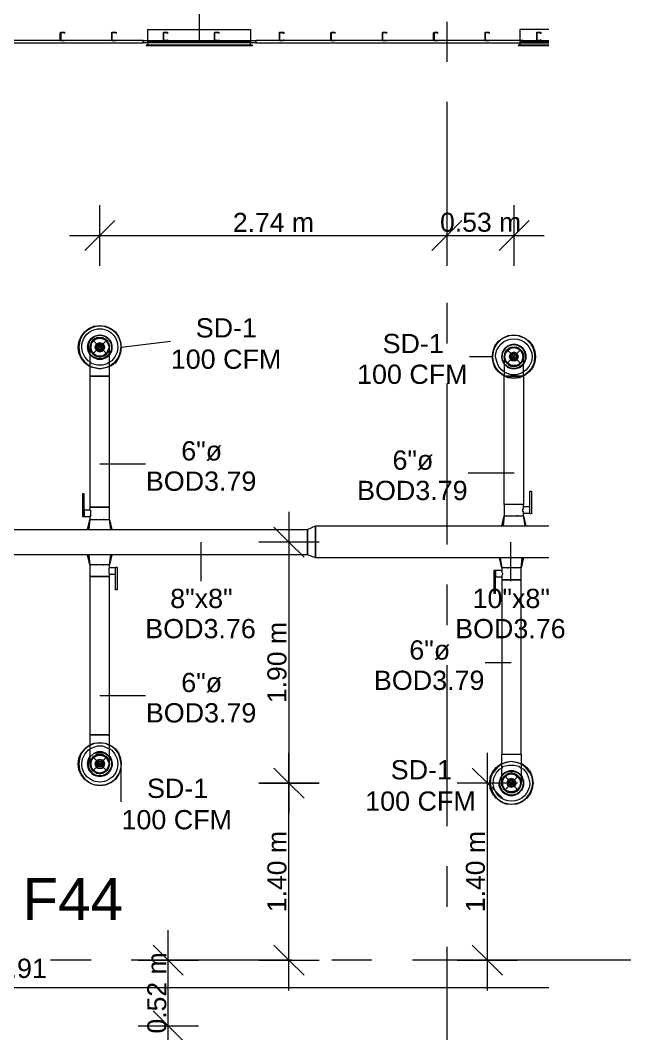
# Model space of a CAD drawing. Header units: metres. Extents: x -2 to 237, y -8 to 52.
# Drawn here: x 52.26 to 57.08, y 13.38 to 21.38 of the extents above; entities that cross this region are included whole.
import ezdxf

# ---------------------------------------------------------------- set-up
doc = ezdxf.new("R2010")
doc.units = ezdxf.units.M
doc.layers.add('HVAC - Ductos', color=5, linetype='Continuous', lineweight=0)
doc.layers.add('PDF2_Text', color=7, linetype='Continuous', lineweight=0)
doc.layers.add('PDF2_Geometry', color=7, linetype='Continuous', lineweight=0, true_color=0xaaaaaa)
doc.styles.add('PDF Arial-BoldMT-Identity-H', font='arial.ttf')
doc.styles.add('PDF Helvetica', font='')
doc.styles.get('PDF Helvetica').set_extended_font_data('Helvetica')

msp = doc.modelspace()

# ---------------------------------------------------------------- linework, layer by layer
at = {"layer": 'HVAC - Ductos', "lineweight": 0}
for points in [[(53.6735, 21.2086), (53.6735, 21.7584)], [(54.0904, 21.1812), (54.0767, 21.1812), (54.0767, 21.204), (53.2657, 21.204), (53.2657, 21.3048), (54.0767, 21.3048), (54.0767, 21.204), (53.2657, 21.204), (53.2657, 21.1812), (53.252, 21.1812), (53.252, 21.1766), (54.0904, 21.1766), (54.0904, 21.1812), (53.252, 21.1812)], [(56.4316, 21.3048), (56.2026, 21.3048), (56.2026, 21.204), (56.4316, 21.204), (56.2026, 21.204), (56.2026, 21.1812), (56.1934, 21.1812)], [(53.3986, 21.204), (53.2748, 21.204), (53.2748, 21.2086), (53.3986, 21.2086)], [(53.6368, 21.2086), (53.4764, 21.2086)], [(53.6368, 21.204), (53.4764, 21.204)], [(53.8705, 21.2086), (53.7147, 21.2086)], [(53.8705, 21.204), (53.7147, 21.204)], [(53.953, 21.2086), (54.0721, 21.2086), (54.0721, 21.204), (53.953, 21.204)], [(56.4316, 21.204), (56.2163, 21.204), (56.2163, 21.2086), (56.4316, 21.2086)], [(53.2748, 21.1766), (54.0675, 21.1766)], [(56.4317, 21.1812), (56.1888, 21.1812), (56.1888, 21.1766), (56.4317, 21.1766)], [(56.4316, 21.1766), (56.2163, 21.1766)], [(52.8854, 19.4401), (52.8854, 19.6783), (52.8854, 19.9166)], [(55.6252, 19.9166), (55.6252, 19.6783), (55.6252, 19.4401)], [(56.1568, 19.4401), (56.1568, 19.6783), (56.1568, 19.9166)], [(53.0045, 19.7975), (52.8854, 19.6783), (52.7663, 19.5592)], [(55.7444, 19.7975), (55.6252, 19.6783), (55.5062, 19.5592)], [(56.2759, 19.7975), (56.1568, 19.6783), (56.0376, 19.5592)], [(52.6472, 19.6783), (55.6252, 19.6783), (56.395, 19.6783)], [(52.9221, 18.8628), (52.9038, 18.8674), (52.8854, 18.8719), (52.8671, 18.8674), (52.8488, 18.8628), (52.8442, 18.8628)], [(52.8625, 18.8674), (52.8854, 18.8719), (52.9129, 18.8674)], [(52.8671, 18.8719), (52.8671, 18.8719)], [(52.8671, 18.8719), (52.8671, 18.8719)], [(52.8075, 18.7986), (52.8075, 18.7895), (52.8075, 18.7711), (52.8075, 18.7437), (52.8075, 18.7025), (52.8075, 18.6566), (52.8075, 18.6016), (52.8075, 18.5696), (52.8121, 18.5696), (52.8212, 18.5696), (52.8304, 18.5696), (52.8488, 18.5696), (52.8671, 18.5696), (52.8854, 18.5696), (52.9038, 18.5696), (52.9221, 18.5696), (52.9404, 18.5696), (52.9496, 18.5696), (52.9587, 18.5696), (52.9633, 18.5696), (52.9633, 18.6245), (52.9633, 18.6749), (52.9633, 18.7161), (52.9633, 18.7528), (52.9633, 18.7803), (52.9633, 18.7941), (52.9633, 18.7986)], [(52.9587, 18.7711), (52.9541, 18.7665), (52.9358, 18.7437), (52.9221, 18.7345), (52.9038, 18.7253), (52.8854, 18.7253), (52.8671, 18.7253), (52.8488, 18.7345), (52.835, 18.7437), (52.8212, 18.7619), (52.8167, 18.7803), (52.8121, 18.7986), (52.8167, 18.817), (52.8212, 18.8353), (52.835, 18.849), (52.8488, 18.8628)], [(52.8167, 18.7665), (52.8167, 18.7711), (52.8121, 18.7986), (52.8167, 18.8215)], [(52.8167, 18.8215), (52.8167, 18.8261), (52.8167, 18.8307)], [(52.8212, 18.8261), (52.835, 18.849), (52.8534, 18.8628)], [(52.8534, 18.8674), (52.8579, 18.8674)], [(52.9129, 18.8674), (52.9175, 18.8674)], [(52.9266, 18.8628), (52.9221, 18.8628), (52.9358, 18.849), (52.9496, 18.8353), (52.9587, 18.817), (52.9587, 18.7986), (52.9587, 18.7803), (52.9496, 18.7619), (52.9358, 18.7437), (52.9175, 18.7299), (52.9129, 18.7253)], [(52.9175, 18.8628), (52.9358, 18.849), (52.9541, 18.8261)], [(52.9541, 18.8307), (52.9541, 18.8261), (52.9587, 18.8215)], [(52.9541, 18.8215), (52.9587, 18.7986), (52.9541, 18.7711)], [(56.1247, 18.7895), (56.1247, 18.7941), (56.1292, 18.7941)], [(56.1292, 18.7895), (56.1568, 18.7941), (56.1796, 18.7895)], [(56.175, 18.7941), (56.175, 18.7941)], [(56.1796, 18.7941), (56.1842, 18.7941), (56.1888, 18.7895)], [(52.8121, 18.7895), (52.8121, 18.7757), (52.8212, 18.7574), (52.8304, 18.7437), (52.8488, 18.7299), (52.8671, 18.7253), (52.8854, 18.7207), (52.9038, 18.7253), (52.9221, 18.7299), (52.9404, 18.7437), (52.9496, 18.7574), (52.9587, 18.7757), (52.9587, 18.7895)], [(52.8167, 18.7665), (52.8167, 18.7665)], [(52.8579, 18.7253), (52.8534, 18.7299), (52.835, 18.7437), (52.8212, 18.7665)], [(52.8579, 18.7253), (52.8579, 18.7253)], [(52.9129, 18.7299), (52.8854, 18.7253), (52.8625, 18.7299)], [(52.9129, 18.7253), (52.9129, 18.7253)], [(52.9541, 18.7665), (52.9541, 18.7665)], [(55.9826, 18.7207), (55.8039, 18.7207)], [(56.0789, 18.7207), (56.0789, 18.7161), (56.0789, 18.6979), (56.0789, 18.6703), (56.0789, 18.6291), (56.0789, 18.5879), (56.0789, 18.5696), (56.0834, 18.5696), (56.088, 18.5696), (56.1018, 18.5696), (56.1155, 18.5696), (56.1338, 18.5696), (56.1568, 18.5696), (56.175, 18.5696), (56.1934, 18.5696), (56.2072, 18.5696), (56.2209, 18.5696), (56.23, 18.5696), (56.23, 18.6154), (56.23, 18.652), (56.23, 18.6887), (56.23, 18.7116), (56.23, 18.7207)], [(56.0789, 18.7161), (56.0834, 18.7025), (56.088, 18.6841), (56.1018, 18.6703), (56.1155, 18.6566), (56.1338, 18.6474), (56.1568, 18.6474), (56.1292, 18.652), (56.1247, 18.652)], [(56.0834, 18.7483), (56.0834, 18.7528), (56.088, 18.7528)], [(56.088, 18.6979), (56.0834, 18.7207), (56.088, 18.7483)], [(56.088, 18.7528), (56.1018, 18.7757), (56.1247, 18.7895)], [(56.1888, 18.652), (56.1842, 18.652), (56.1796, 18.652), (56.1568, 18.6474), (56.175, 18.6474), (56.1934, 18.6566), (56.2072, 18.6703), (56.2209, 18.6841), (56.23, 18.7025), (56.23, 18.7161)], [(56.1842, 18.7895), (56.2072, 18.7757), (56.2209, 18.7528)], [(56.2254, 18.7528), (56.2254, 18.7483)], [(56.2254, 18.7483), (56.23, 18.7207), (56.2254, 18.6979), (56.2254, 18.6933), (56.2254, 18.6887)], [(56.23, 18.7207), (56.23, 18.7207)], [(52.8075, 18.6474), (52.8442, 18.6383), (52.8854, 18.6291), (52.9312, 18.6383), (52.9633, 18.6474)], [(52.9633, 18.6429), (52.9312, 18.6337), (52.8854, 18.6245), (52.8396, 18.6337), (52.8075, 18.6429)], [(52.9633, 18.6795), (52.945, 18.6658), (52.9083, 18.6566), (52.8671, 18.6566), (52.8258, 18.6658), (52.8121, 18.6795)], [(56.088, 18.6887), (56.0834, 18.6933), (56.0834, 18.6979)], [(56.1247, 18.6566), (56.1018, 18.6703), (56.088, 18.6933)], [(56.1247, 18.652), (56.1247, 18.652)], [(56.2209, 18.6933), (56.2072, 18.6703), (56.1842, 18.6566)], [(56.23, 18.6016), (56.2163, 18.5925), (56.175, 18.5787), (56.1338, 18.5787), (56.0972, 18.5925), (56.0789, 18.6016)], [(56.0789, 18.5741), (56.1109, 18.5604), (56.1568, 18.5558), (56.198, 18.5604), (56.23, 18.5741)], [(56.23, 18.5696), (56.198, 18.5558), (56.1568, 18.5512), (56.1109, 18.5558), (56.0789, 18.5696)], [(56.23, 18.5696), (56.2209, 18.5696), (56.2072, 18.5696), (56.1934, 18.5696), (56.175, 18.5696), (56.1568, 18.5696), (56.1338, 18.5696), (56.1155, 18.5696), (56.1018, 18.5696), (56.088, 18.5696), (56.0834, 18.5696), (56.0789, 18.5696)], [(52.8854, 17.8777), (53.2474, 17.8777)], [(56.1568, 17.8044), (55.7948, 17.8044)], [(52.9587, 17.4379), (52.9633, 17.4379), (52.9633, 17.5341), (52.9587, 17.5341), (52.9496, 17.5341), (52.9404, 17.5341), (52.9221, 17.5341), (52.9038, 17.5341), (52.8854, 17.5341), (52.8671, 17.5341), (52.8488, 17.5341), (52.8304, 17.5341), (52.8212, 17.5341), (52.8121, 17.5341), (52.8075, 17.5341), (52.8075, 17.5112), (52.7617, 17.5112), (52.7617, 17.5066), (52.7617, 17.4974), (52.7617, 17.4929), (52.7617, 17.4883), (52.7617, 17.4791), (52.7617, 17.4745), (52.7617, 17.4699), (52.7617, 17.4654), (52.7617, 17.4608), (52.7617, 17.6395), (52.748, 17.6395), (52.748, 17.4608), (52.7617, 17.4608), (52.8075, 17.4608), (52.8075, 17.4379), (52.8121, 17.4379), (52.8167, 17.4379), (52.8212, 17.4379), (52.8304, 17.4379), (52.8488, 17.4379), (52.8671, 17.4379), (52.8854, 17.4379), (52.9038, 17.4379), (52.9221, 17.4379), (52.9404, 17.4379), (52.9496, 17.4379), (52.9541, 17.4379)], [(56.23, 17.4883), (56.23, 17.4929), (56.23, 17.4974), (56.2254, 17.5066), (56.2254, 17.5158), (56.23, 17.5249), (56.23, 17.5295), (56.23, 17.5341), (56.23, 17.5387)], [(52.7892, 17.36), (52.8075, 17.4379), (52.7892, 17.36)], [(52.8075, 17.4379), (52.7984, 17.36)], [(52.8075, 17.5112), (52.8121, 17.5112), (52.8121, 17.5066), (52.8121, 17.4974), (52.8121, 17.4929), (52.8121, 17.4837), (52.8121, 17.4745), (52.8121, 17.4654), (52.8121, 17.4608), (52.8075, 17.4608)], [(52.9038, 17.36), (52.9083, 17.36), (52.9175, 17.36), (52.9312, 17.36), (52.9404, 17.36), (52.9587, 17.36), (52.9679, 17.36), (52.9771, 17.36), (52.9816, 17.36), (52.9633, 17.4379), (52.9816, 17.36), (52.9771, 17.36)], [(52.9725, 17.36), (52.9633, 17.4379)], [(54.379, 17.4974), (54.379, 15.1196)], [(56.0606, 17.3874), (56.0789, 17.4654), (56.0606, 17.3874), (56.0652, 17.3874)], [(56.0789, 17.4654), (56.0697, 17.3874), (56.0789, 17.3874), (56.0743, 17.3874)], [(56.0834, 17.4654), (56.0834, 17.4654)], [(56.0834, 17.4654), (56.0834, 17.4654)], [(56.2484, 17.3874), (56.23, 17.4654), (56.2484, 17.3874)], [(56.2438, 17.3874), (56.23, 17.4654)], [(52.7938, 17.36), (52.7892, 17.36), (52.7938, 17.36), (52.7984, 17.36), (52.803, 17.36), (52.8121, 17.36)], [(52.8167, 17.36), (52.8304, 17.36), (52.835, 17.36)], [(52.8396, 17.36), (52.8442, 17.36), (52.8534, 17.36), (52.8671, 17.36)], [(52.8671, 17.36), (52.8671, 17.36)], [(52.8717, 17.36), (52.8762, 17.36), (52.8992, 17.36)], [(52.9312, 17.36), (52.9312, 17.36)], [(54.4982, 17.1401), (54.379, 17.2592), (54.2599, 17.3783)], [(56.4317, 17.1355), (54.5898, 17.1355), (54.5898, 17.3874), (56.4317, 17.3874)], [(56.0606, 17.3874), (56.0606, 17.3874)], [(56.0834, 17.3874), (56.1018, 17.3874), (56.1063, 17.3874), (56.1109, 17.3874), (56.1201, 17.3874), (56.1338, 17.3874), (56.1384, 17.3874)], [(56.143, 17.3874), (56.1659, 17.3874), (56.1705, 17.3874), (56.175, 17.3874), (56.1888, 17.3874), (56.198, 17.3874), (56.2026, 17.3874), (56.2072, 17.3874), (56.2254, 17.3874)], [(56.23, 17.3874), (56.2392, 17.3874), (56.2438, 17.3874), (56.2484, 17.3874)], [(56.2484, 17.3874), (56.2484, 17.3874)], [(53.6826, 17.2592), (53.6826, 16.9522)], [(54.6173, 17.2592), (54.379, 17.2592), (54.1408, 17.2592)], [(56.1292, 17.2592), (56.1292, 16.9522)], [(52.8121, 17.1584), (52.803, 17.1584), (52.7984, 17.1584), (52.8075, 17.0805), (52.7892, 17.1584), (52.7938, 17.1584), (52.7892, 17.1584), (52.8075, 17.0805)], [(52.835, 17.1584), (52.8304, 17.1584), (52.8167, 17.1584)], [(52.8671, 17.1584), (52.8534, 17.1584), (52.8442, 17.1584), (52.8396, 17.1584)], [(52.8671, 17.1584), (52.8671, 17.1584)], [(52.8992, 17.1584), (52.8762, 17.1584), (52.8717, 17.1584)], [(52.9633, 17.0805), (52.9725, 17.1584), (52.9679, 17.1584), (52.9587, 17.1584), (52.9404, 17.1584), (52.9312, 17.1584), (52.9175, 17.1584), (52.9083, 17.1584), (52.9038, 17.1584)], [(52.9312, 17.1584), (52.9312, 17.1584)], [(52.9816, 17.1584), (52.9633, 17.0805), (52.9816, 17.1584)], [(56.0468, 17.1355), (56.0606, 17.0576), (56.0606, 17.0347), (56.0101, 17.0347), (55.9964, 17.0347), (55.9964, 16.856), (56.0101, 16.856), (56.0101, 17.0347), (56.0101, 17.0301), (56.0101, 17.0255), (56.0101, 17.0209), (56.0101, 17.0163), (56.0101, 17.0072), (56.0101, 17.0026), (56.0101, 16.998), (56.0101, 16.9889), (56.0101, 16.9843), (56.0606, 16.9843), (56.0606, 16.9614), (56.0697, 16.9614), (56.0834, 16.9614), (56.0972, 16.9614), (56.1155, 16.9614), (56.1338, 16.9614), (56.1568, 16.9614), (56.175, 16.9614), (56.1888, 16.9614), (56.2026, 16.9614), (56.2072, 16.9614), (56.2117, 16.9614), (56.2117, 17.0576), (56.2072, 17.0576), (56.2026, 17.0576), (56.1888, 17.0576), (56.175, 17.0576), (56.1568, 17.0576), (56.1338, 17.0576), (56.1155, 17.0576), (56.0972, 17.0576), (56.0834, 17.0576), (56.0697, 17.0576), (56.0652, 17.0576), (56.0606, 17.0576), (56.0652, 17.0576), (56.0606, 17.0576)], [(56.0606, 17.1355), (56.0514, 17.1355), (56.0468, 17.1355), (56.0422, 17.1355)], [(56.0422, 17.1355), (56.0606, 17.0576), (56.0422, 17.1355)], [(56.0422, 17.1355), (56.0422, 17.1355)], [(56.0834, 17.1355), (56.0652, 17.1355)], [(56.1476, 17.1355), (56.1247, 17.1355), (56.1201, 17.1355), (56.1155, 17.1355), (56.1018, 17.1355), (56.0926, 17.1355), (56.088, 17.1355)], [(56.2072, 17.1355), (56.1888, 17.1355), (56.1842, 17.1355), (56.1796, 17.1355), (56.1705, 17.1355), (56.1568, 17.1355), (56.1522, 17.1355)], [(56.2117, 17.0576), (56.2209, 17.1355), (56.2117, 17.1355), (56.2163, 17.1355)], [(52.9541, 17.0805), (52.9496, 17.0805), (52.9404, 17.0805), (52.9221, 17.0805), (52.9038, 17.0805), (52.8854, 17.0805), (52.8671, 17.0805), (52.8488, 17.0805), (52.8304, 17.0805), (52.8212, 17.0805), (52.8167, 17.0805), (52.8121, 17.0805), (52.8075, 17.0805), (52.8075, 16.9889), (52.8121, 16.9889), (52.8212, 16.9889), (52.8304, 16.9889), (52.8488, 16.9889), (52.8671, 16.9889), (52.8854, 16.9889), (52.9038, 16.9889), (52.9221, 16.9889), (52.9404, 16.9889), (52.9496, 16.9889), (52.9587, 16.9889), (52.9633, 16.9889), (52.9633, 17.0072), (53.0091, 17.0072)], [(53.0091, 17.0118), (53.0091, 17.0163), (53.0091, 17.0209), (53.0091, 17.0301), (53.0091, 17.0347), (53.0091, 17.0393), (53.0091, 17.0485), (53.0091, 17.053), (53.0091, 17.0576), (52.9633, 17.0576), (52.9633, 17.0805), (52.9587, 17.0805)], [(52.9633, 17.0072), (52.9633, 17.0118), (52.9587, 17.0163), (52.9587, 17.0209), (52.9587, 17.0301), (52.9587, 17.0393), (52.9587, 17.0485), (52.9587, 17.053), (52.9633, 17.0576)], [(56.0606, 17.0347), (56.0606, 17.0301), (56.0606, 17.0209), (56.0652, 17.0118), (56.0652, 17.0026), (56.0606, 16.998), (56.0606, 16.9889), (56.0606, 16.9843)], [(56.1338, 16.3062), (55.9277, 16.3062)], [(52.8854, 16.0496), (53.2474, 16.0496)], [(52.9633, 15.509), (52.9633, 15.5136), (52.9633, 15.5319), (52.9633, 15.564), (52.9633, 15.6052), (52.9633, 15.651), (52.9633, 15.7014), (52.9633, 15.738), (52.9587, 15.738), (52.9496, 15.738), (52.9404, 15.738), (52.9221, 15.738), (52.9038, 15.738), (52.8854, 15.738), (52.8671, 15.738), (52.8488, 15.738), (52.8304, 15.738), (52.8212, 15.738), (52.8121, 15.738), (52.8075, 15.738), (52.8075, 15.6831), (52.8075, 15.6327), (52.8075, 15.5869), (52.8075, 15.5502), (52.8075, 15.5273), (52.8075, 15.5136), (52.8075, 15.509)], [(52.8075, 15.6602), (52.8396, 15.6739), (52.8854, 15.6785), (52.9312, 15.6739), (52.9633, 15.6602)], [(52.9633, 15.6556), (52.9312, 15.6694), (52.8854, 15.6739), (52.8442, 15.6694), (52.8075, 15.6556)], [(52.9633, 15.6602), (52.9725, 15.6556), (53.0091, 15.6281), (53.0321, 15.596), (53.0503, 15.5548), (53.0549, 15.509), (53.0503, 15.4631), (53.0321, 15.4219), (53.0091, 15.3853), (52.9725, 15.3623), (52.9312, 15.3441), (52.8854, 15.3395), (52.8396, 15.3441), (52.7984, 15.3623), (52.7663, 15.3853), (52.7388, 15.4219), (52.7205, 15.4631), (52.7159, 15.509), (52.7205, 15.5548), (52.7388, 15.596), (52.7663, 15.6281), (52.7984, 15.6556), (52.8075, 15.6602)], [(52.8075, 15.6281), (52.8258, 15.6372), (52.8671, 15.651), (52.9083, 15.651), (52.945, 15.6372), (52.9633, 15.6281)], [(53.0549, 15.2112), (53.0549, 15.509), (53.0458, 15.5502), (53.0321, 15.5914), (53.0045, 15.6281), (52.9679, 15.6556), (52.9633, 15.6556)], [(54.379, 13.7221), (54.379, 15.596)], [(55.946, 13.7221), (55.946, 15.596)], [(52.9587, 15.5136), (52.9587, 15.5273), (52.9587, 15.509), (52.9587, 15.4907), (52.9496, 15.4723), (52.9358, 15.4585), (52.9221, 15.4448), (52.9038, 15.4357), (52.8854, 15.4357), (52.8671, 15.4357), (52.8488, 15.4448), (52.835, 15.4585), (52.8212, 15.4723), (52.8167, 15.4907), (52.8121, 15.509), (52.8167, 15.5273), (52.8212, 15.5456), (52.835, 15.5594), (52.8488, 15.5731), (52.8671, 15.5777), (52.8854, 15.5823), (52.9038, 15.5777), (52.9221, 15.5731), (52.9358, 15.5594), (52.9496, 15.5456), (52.9587, 15.5273), (52.9496, 15.5456), (52.9404, 15.564), (52.9221, 15.5731), (52.9038, 15.5823), (52.8854, 15.5869), (52.8671, 15.5823), (52.8488, 15.5731), (52.8304, 15.564), (52.8212, 15.5456), (52.8121, 15.5273), (52.8121, 15.5136)], [(52.8167, 15.4815), (52.8121, 15.509), (52.8167, 15.5319)], [(52.8167, 15.5365), (52.8167, 15.541)], [(52.8167, 15.5365), (52.8167, 15.5365)], [(52.8212, 15.541), (52.835, 15.5594), (52.8534, 15.5731)], [(52.8534, 15.5777), (52.8579, 15.5777)], [(52.8579, 15.5777), (52.8579, 15.5777)], [(52.8625, 15.5777), (52.8854, 15.5823), (52.9129, 15.5777), (52.9175, 15.5777)], [(52.9129, 15.5777), (52.9129, 15.5777)], [(52.9175, 15.5731), (52.9358, 15.5594), (52.9541, 15.541), (52.9541, 15.5365), (52.9587, 15.5365)], [(52.9541, 15.5319), (52.9587, 15.509), (52.9541, 15.4815)], [(56.0606, 15.3578), (56.0606, 15.3623), (56.0606, 15.3761), (56.0606, 15.4036), (56.0606, 15.4403), (56.0606, 15.4815), (56.0606, 15.5319), (56.0606, 15.5869), (56.0697, 15.5869), (56.0834, 15.5869), (56.0972, 15.5869), (56.1155, 15.5869), (56.1338, 15.5869), (56.1568, 15.5869), (56.175, 15.5869), (56.1888, 15.5869), (56.2026, 15.5869), (56.2072, 15.5869), (56.2117, 15.5869), (56.2117, 15.5502), (56.2117, 15.4998), (56.2117, 15.454), (56.2117, 15.4128), (56.2117, 15.3853), (56.2117, 15.3669), (56.2117, 15.3578), (56.2072, 15.3395), (56.2026, 15.3211), (56.1888, 15.3074), (56.2026, 15.3211), (56.2072, 15.3395), (56.2117, 15.3578), (56.2117, 15.3669), (56.2117, 15.3578)], [(52.8167, 15.4769), (52.8167, 15.4815)], [(52.8534, 15.4403), (52.835, 15.4585), (52.8212, 15.4769)], [(52.8579, 15.4357), (52.8579, 15.4403), (52.8534, 15.4403)], [(52.9129, 15.4403), (52.8854, 15.4357), (52.8625, 15.4403)], [(52.8671, 15.4357), (52.8671, 15.4357)], [(52.9175, 15.4403), (52.9129, 15.4403), (52.9129, 15.4357)], [(52.9541, 15.4769), (52.9358, 15.4585), (52.9175, 15.4403)], [(52.9587, 15.4815), (52.9541, 15.4815), (52.9541, 15.4769)], [(52.9633, 15.509), (52.9633, 15.509)], [(52.9633, 15.509), (52.9633, 15.509)], [(55.8269, 15.4769), (55.946, 15.3578), (56.0652, 15.2387)], [(56.2117, 15.509), (56.2209, 15.509), (56.2575, 15.4815), (56.285, 15.4448), (56.2988, 15.4036), (56.3079, 15.3578), (56.2988, 15.3165), (56.285, 15.2753), (56.2575, 15.2387), (56.2209, 15.2112), (56.1796, 15.1928), (56.1338, 15.1882), (56.0926, 15.1928), (56.0514, 15.2112), (56.0147, 15.2387), (55.9872, 15.2753), (55.9689, 15.3165), (55.9643, 15.3578), (55.9689, 15.4036), (55.9872, 15.4448), (56.0147, 15.4815), (56.0514, 15.509), (56.0606, 15.509)], [(56.0606, 15.4769), (56.0743, 15.4907), (56.1155, 15.4998), (56.1568, 15.4998), (56.1934, 15.4907), (56.2117, 15.4769)], [(56.1614, 15.4311), (56.1659, 15.4311), (56.1659, 15.4265), (56.1888, 15.4128), (56.175, 15.4265), (56.1568, 15.4311), (56.1338, 15.4357), (56.1155, 15.4311), (56.0972, 15.4265), (56.0834, 15.4128), (56.0697, 15.399), (56.0606, 15.3807), (56.0606, 15.3669)], [(56.1842, 15.3578), (55.946, 15.3578), (55.7077, 15.3578)], [(55.9643, 15.3578), (55.8681, 15.3578)], [(56.0652, 15.3349), (56.0606, 15.3578), (56.0652, 15.3853), (56.0652, 15.3899)], [(56.0652, 15.3899), (56.0652, 15.3899)], [(56.0697, 15.3899), (56.0834, 15.4128), (56.1063, 15.4265)], [(56.1018, 15.4265), (56.1063, 15.4311), (56.1109, 15.4311)], [(56.1109, 15.4265), (56.1338, 15.4311), (56.1614, 15.4265)], [(56.2117, 15.3669), (56.2072, 15.3807), (56.2026, 15.399), (56.1888, 15.4128), (56.2026, 15.3899), (56.2072, 15.3899), (56.2072, 15.3853)], [(56.2026, 15.3853), (56.2072, 15.3578), (56.2026, 15.3349)], [(56.0652, 15.3257), (56.0652, 15.3303), (56.0652, 15.3349)], [(56.1063, 15.2937), (56.0834, 15.3074), (56.0697, 15.3257)], [(56.0789, 15.3074), (56.0834, 15.3028)], [(56.1109, 15.2891), (56.1063, 15.2891), (56.1018, 15.2891)], [(56.1614, 15.2891), (56.1338, 15.2845), (56.1109, 15.2891)], [(56.1659, 15.2891), (56.1614, 15.2891)], [(56.1842, 15.3074), (56.1659, 15.2937)], [(56.175, 15.2937), (56.175, 15.2937)], [(56.2026, 15.3257), (56.1888, 15.3074), (56.1888, 15.3028)], [(56.2072, 15.3349), (56.2072, 15.3303), (56.2026, 15.3257)], [(53.426, 13.2044), (53.426, 14.1986)], [(53.307, 14.0794), (53.426, 13.9604), (53.5452, 13.8412)], [(54.2599, 14.0794), (54.379, 13.9604), (54.4982, 13.8412)], [(55.8269, 14.0794), (55.946, 13.9604), (56.0652, 13.8412)], [(53.1878, 13.9604), (53.426, 13.9604), (53.6643, 13.9604)], [(54.1408, 13.9604), (54.379, 13.9604), (54.6173, 13.9604)], [(55.7077, 13.9604), (55.946, 13.9604), (56.1842, 13.9604)], [(56.4316, 13.1357), (45.3027, 13.1357), (45.3027, 13.745), (56.4316, 13.745)], [(53.307, 13.5618), (53.426, 13.4426), (53.5452, 13.3235)], [(53.1878, 13.4426), (53.426, 13.4426), (53.6643, 13.4426)]]:
    msp.add_lwpolyline(points, dxfattribs=at)
for points in [[(53.0549, 18.7986, 0.986385), (52.7205, 18.7986), (52.725, 18.7528), (52.7388, 18.7161), (52.7663, 18.6795), (52.803, 18.652), (52.8075, 18.6474), (52.7984, 18.6474), (52.7663, 18.6749), (52.7388, 18.7116), (52.7205, 18.7528), (52.7159, 18.7986), (52.7205, 18.8399), (52.7388, 18.8811), (52.7663, 18.9178), (52.7984, 18.9452), (52.8396, 18.9636), (52.8854, 18.9682), (52.9312, 18.9636), (52.9725, 18.9452), (53.0091, 18.9178), (53.0321, 18.8811), (53.0503, 18.8399), (53.0549, 18.7986), (53.0503, 18.7528), (53.0321, 18.7116), (53.0091, 18.6749), (52.9725, 18.6474), (52.9633, 18.6474), (52.9679, 18.652), (53.0045, 18.6795), (53.0321, 18.7161), (53.0458, 18.7528), (53.0549, 18.7986), (53.4444, 18.8445)], [(52.8121, 18.6795), (52.7938, 18.6887), (52.7663, 18.7207), (52.748, 18.7574), (52.7434, 18.7986, -1.012852), (53.0275, 18.7986), (53.0229, 18.7574), (53.0045, 18.7207), (52.9816, 18.6887), (52.9633, 18.6795)], [(56.23, 18.5741), (56.2392, 18.5787), (56.2713, 18.6062), (56.2988, 18.6383), (56.3171, 18.6795), (56.3217, 18.7207, 1.013803), (55.9872, 18.7207), (55.9918, 18.6795), (56.0101, 18.6383), (56.0376, 18.6062), (56.0697, 18.5787), (56.0789, 18.5741)], [(56.0789, 18.6016), (56.0606, 18.6154), (56.033, 18.6474), (56.0193, 18.6841), (56.0101, 18.7207, -0.994592), (56.2988, 18.7207), (56.2942, 18.6841), (56.2759, 18.6474), (56.2484, 18.6154), (56.23, 18.6016)], [(52.8075, 15.6556), (52.803, 15.6556), (52.7663, 15.6281), (52.7388, 15.5914), (52.725, 15.5502), (52.7205, 15.509, 1.013803), (53.0549, 15.509)], [(52.9633, 15.6281), (52.9816, 15.619), (53.0045, 15.5869), (53.0229, 15.5502), (53.0275, 15.509, -1.008576), (52.7434, 15.509), (52.748, 15.5502), (52.7663, 15.5869), (52.7938, 15.619), (52.8075, 15.6281)], [(56.0606, 15.5044), (56.0514, 15.5044), (56.0193, 15.4769), (55.9918, 15.4403), (55.9735, 15.4036), (55.9689, 15.3578, 0.986385), (56.3034, 15.3578), (56.2988, 15.4036), (56.2804, 15.4403), (56.253, 15.4769), (56.2209, 15.5044), (56.2117, 15.5044)], [(56.2117, 15.4769), (56.23, 15.4677), (56.2575, 15.4357), (56.2713, 15.399), (56.2804, 15.3578, -0.994398), (55.9918, 15.3578), (55.9964, 15.399), (56.0147, 15.4357), (56.0422, 15.4677), (56.0606, 15.4769)]]:
    msp.add_lwpolyline(points, format="xyb", dxfattribs=at)
for points in [[(52.9816, 18.7986, 0.970511), (52.7892, 18.7986, -1.355006), (52.9633, 18.7391), (52.9771, 18.7665), (52.9816, 18.7986), (52.9725, 18.7665), (52.9633, 18.7437, 1.368444), (52.7938, 18.7986), (52.7984, 18.7665), (52.8075, 18.7437, -1.330822)], [(56.23, 18.6658), (56.2438, 18.6887), (56.253, 18.7207, 1.019073), (56.0606, 18.7207), (56.0652, 18.6887), (56.0789, 18.6703, -1.404426), (56.2484, 18.7207), (56.2438, 18.6887), (56.23, 18.6703, 1.404999), (56.0606, 18.7207, -1.420901)], [(52.8075, 15.564), (52.7984, 15.541), (52.7938, 15.509, 1.372202), (52.9633, 15.564), (52.9725, 15.541), (52.9816, 15.509), (52.9771, 15.541), (52.9633, 15.5686, -1.386702), (52.7892, 15.509, 1.018359), (52.9816, 15.509, -1.351624)], [(56.0606, 15.4128), (56.0468, 15.3899), (56.0422, 15.3578, 1.39723), (56.2117, 15.4128), (56.2254, 15.3899), (56.23, 15.3578), (56.2254, 15.3899), (56.2117, 15.4173, -1.386135), (56.0376, 15.3578, 1.018359), (56.23, 15.3578, -1.39791)]]:
    msp.add_lwpolyline(points, format="xyb", close=True, dxfattribs=at)
for points in [[(52.9221, 18.8628), (52.9038, 18.8719), (52.8854, 18.8719), (52.8671, 18.8719), (52.8488, 18.8628), (52.8671, 18.8719), (52.8854, 18.8719), (52.9038, 18.8719)], [(56.0789, 17.557), (56.0789, 18.5696), (56.0697, 18.5741), (56.033, 18.6016), (56.0055, 18.6383), (55.9918, 18.6795), (55.9826, 18.7207), (55.9918, 18.7665), (56.0055, 18.8078), (56.033, 18.8445), (56.0697, 18.8719), (56.1109, 18.8903), (56.1568, 18.8948), (56.198, 18.8903), (56.2392, 18.8719), (56.2759, 18.8445), (56.3034, 18.8078), (56.3217, 18.7665), (56.3263, 18.7207), (56.3217, 18.6795), (56.3034, 18.6383), (56.2759, 18.6016), (56.2392, 18.5741), (56.23, 18.5696), (56.23, 17.557), (56.2209, 17.557), (56.2072, 17.557), (56.1934, 17.557), (56.175, 17.557), (56.1568, 17.557), (56.1338, 17.557), (56.1155, 17.557), (56.1018, 17.557), (56.088, 17.557), (56.0834, 17.557), (56.0789, 17.557), (56.0789, 17.4654), (56.0834, 17.4654), (56.088, 17.4654), (56.1018, 17.4654), (56.1155, 17.4654), (56.1338, 17.4654), (56.1568, 17.4654), (56.175, 17.4654), (56.1934, 17.4654), (56.2072, 17.4654), (56.2209, 17.4654), (56.2254, 17.4654), (56.23, 17.4654), (56.23, 17.4883), (56.2804, 17.4883), (56.2804, 17.4929), (56.2804, 17.4974), (56.2804, 17.5066), (56.2804, 17.5112), (56.2804, 17.5203), (56.2804, 17.5249), (56.2804, 17.5295), (56.2804, 17.5341), (56.2804, 17.5387), (56.23, 17.5387), (56.23, 17.557), (56.2209, 17.557), (56.2072, 17.557), (56.1934, 17.557), (56.175, 17.557), (56.1568, 17.557), (56.1338, 17.557), (56.1155, 17.557), (56.1018, 17.557), (56.088, 17.557), (56.0834, 17.557)], [(52.7892, 18.7986), (52.7938, 18.7665), (52.8075, 18.7391), (52.7938, 18.7665)], [(52.8075, 18.7986), (52.8121, 18.817), (52.8212, 18.8353), (52.8304, 18.8536), (52.8442, 18.8628), (52.8304, 18.8536), (52.8212, 18.8353), (52.8121, 18.817), (52.8075, 18.7986), (52.8121, 18.7895)], [(52.9496, 18.7711), (52.9358, 18.7483), (52.9129, 18.7299), (52.8854, 18.7253), (52.8579, 18.7299), (52.835, 18.7483), (52.8212, 18.7711), (52.8167, 18.7986), (52.8212, 18.8261), (52.835, 18.849), (52.8579, 18.8628), (52.8854, 18.8674), (52.9129, 18.8628), (52.9358, 18.849), (52.9496, 18.8261), (52.9587, 18.7986)], [(52.9175, 18.7803), (52.9221, 18.7986), (52.9175, 18.7803), (52.9038, 18.7665), (52.8854, 18.7619), (52.8671, 18.7665), (52.8534, 18.7803), (52.8488, 18.7986), (52.8534, 18.817), (52.8671, 18.8261), (52.8854, 18.8307), (52.9038, 18.8261), (52.9175, 18.817), (52.9221, 18.7986), (52.9175, 18.8124), (52.9038, 18.8261), (52.8854, 18.8307), (52.8671, 18.8261), (52.8579, 18.8124), (52.8534, 18.7986), (52.8579, 18.7803), (52.8671, 18.7665), (52.8854, 18.7619), (52.9038, 18.7665)], [(52.9083, 18.7803), (52.8946, 18.7711), (52.8762, 18.7711), (52.8671, 18.7803), (52.8579, 18.7986), (52.8671, 18.8124), (52.8762, 18.8215), (52.8946, 18.8215), (52.9083, 18.8124), (52.9129, 18.7986)], [(52.9038, 18.7849), (52.8946, 18.7757), (52.8762, 18.7757), (52.8671, 18.7849), (52.8625, 18.7986), (52.8671, 18.8124), (52.8762, 18.8215), (52.8946, 18.8215), (52.9038, 18.8124), (52.9083, 18.7986)], [(52.8992, 18.7849), (52.8854, 18.7757), (52.8717, 18.7849), (52.8671, 18.7986), (52.8717, 18.8124), (52.8854, 18.817), (52.8992, 18.8124), (52.9038, 18.7986)], [(52.8808, 18.8032), (52.8808, 18.7986), (52.8808, 18.8032), (52.89, 18.8032), (52.89, 18.7986), (52.89, 18.8032)], [(52.89, 18.7941), (52.89, 18.7986), (52.89, 18.7941), (52.8808, 18.7941), (52.8808, 18.7986), (52.8808, 18.7941)], [(52.9587, 18.7895), (52.9633, 18.7986), (52.9587, 18.817), (52.9496, 18.8353), (52.9404, 18.8536), (52.9266, 18.8628), (52.9404, 18.8536), (52.9496, 18.8353), (52.9587, 18.817), (52.9633, 18.7986)], [(56.23, 18.7161), (56.23, 18.7207), (56.23, 18.7437), (56.2209, 18.7619), (56.2072, 18.7757), (56.1934, 18.7895), (56.175, 18.7941), (56.1568, 18.7986), (56.1338, 18.7941), (56.1155, 18.7895), (56.1018, 18.7757), (56.088, 18.7619), (56.0834, 18.7437), (56.088, 18.7619), (56.1018, 18.7757), (56.1155, 18.7895), (56.1338, 18.7941), (56.1568, 18.7986), (56.175, 18.7941), (56.1934, 18.7895), (56.2072, 18.7757), (56.2209, 18.7619), (56.23, 18.7437), (56.23, 18.7207)], [(56.2209, 18.6933), (56.2072, 18.6703), (56.1842, 18.6566), (56.1568, 18.652), (56.1292, 18.6566), (56.1063, 18.6703), (56.088, 18.6933), (56.0834, 18.7207), (56.088, 18.7483), (56.1063, 18.7711), (56.1292, 18.7895), (56.1568, 18.7941), (56.1842, 18.7895), (56.2072, 18.7711), (56.2209, 18.7483), (56.2254, 18.7207)], [(56.1201, 18.7849), (56.1384, 18.7941), (56.1568, 18.7941), (56.175, 18.7941), (56.1934, 18.7849), (56.2072, 18.7757), (56.2209, 18.7574), (56.2254, 18.7437), (56.23, 18.7207), (56.2254, 18.7025), (56.2209, 18.6841), (56.2072, 18.6703), (56.1934, 18.6566), (56.175, 18.652), (56.1568, 18.6474), (56.1384, 18.652), (56.1201, 18.6566), (56.1018, 18.6703), (56.0926, 18.6841), (56.0834, 18.7025), (56.0834, 18.7207), (56.0834, 18.7437), (56.0834, 18.7391), (56.0834, 18.7437), (56.0926, 18.7574), (56.1018, 18.7757)], [(52.8121, 18.7391), (52.8396, 18.7161), (52.8717, 18.707), (52.9038, 18.707), (52.9312, 18.7161), (52.9587, 18.7391), (52.9633, 18.7437), (52.9587, 18.7391), (52.9312, 18.7161), (52.9038, 18.707), (52.8717, 18.707), (52.8396, 18.7161), (52.8121, 18.7391), (52.8075, 18.7437)], [(52.9587, 18.7345), (52.9358, 18.7161), (52.9038, 18.7025), (52.8671, 18.7025), (52.8396, 18.7161), (52.8121, 18.7345), (52.8075, 18.7391), (52.8121, 18.7345), (52.8396, 18.7161), (52.8671, 18.7025), (52.9038, 18.7025), (52.9358, 18.7161), (52.9587, 18.7345), (52.9633, 18.7391)], [(56.0606, 18.7207), (56.0652, 18.6887), (56.0789, 18.6658), (56.0652, 18.6887)], [(56.0789, 18.7207), (56.0834, 18.7391), (56.0789, 18.7207), (56.0789, 18.7161)], [(56.1247, 18.7391), (56.1201, 18.7207), (56.1247, 18.7391), (56.1384, 18.7528), (56.1568, 18.7574), (56.1705, 18.7528), (56.1842, 18.7391), (56.1888, 18.7207), (56.1842, 18.7391), (56.1705, 18.7528), (56.1568, 18.7574), (56.1384, 18.7528)], [(56.1842, 18.707), (56.1888, 18.7207), (56.1842, 18.707), (56.1705, 18.6933), (56.1568, 18.6887), (56.1384, 18.6933), (56.1247, 18.707), (56.1201, 18.7207), (56.1247, 18.707), (56.1384, 18.6933), (56.1568, 18.6887), (56.1705, 18.6933)], [(56.1338, 18.7391), (56.1292, 18.7207), (56.1338, 18.7391), (56.1476, 18.7483), (56.1614, 18.7483), (56.175, 18.7391), (56.1796, 18.7207), (56.175, 18.7391), (56.1614, 18.7483), (56.1476, 18.7483)], [(56.175, 18.707), (56.1796, 18.7207), (56.175, 18.707), (56.1614, 18.6979), (56.1476, 18.6979), (56.1338, 18.707), (56.1292, 18.7207), (56.1338, 18.707), (56.1476, 18.6979), (56.1614, 18.6979)], [(56.1705, 18.707), (56.1568, 18.7025), (56.143, 18.707), (56.1338, 18.7207), (56.143, 18.7391), (56.1568, 18.7437), (56.1705, 18.7391), (56.175, 18.7207)], [(56.1568, 18.7161), (56.1614, 18.7207), (56.1568, 18.7161), (56.1522, 18.7161), (56.1476, 18.7207), (56.1522, 18.7299), (56.1568, 18.7299), (56.1614, 18.7207), (56.1568, 18.7253), (56.1522, 18.7253), (56.1522, 18.7207), (56.1522, 18.7161)], [(56.2026, 18.6383), (56.1705, 18.6291), (56.1384, 18.6291), (56.1063, 18.6383), (56.0834, 18.6612), (56.0789, 18.6658), (56.0834, 18.6612), (56.0789, 18.6703), (56.0834, 18.6612), (56.1063, 18.6429), (56.1384, 18.6291), (56.1705, 18.6291), (56.2026, 18.6429), (56.2254, 18.6612), (56.23, 18.6703), (56.2254, 18.6612), (56.2026, 18.6429), (56.1705, 18.6291), (56.1384, 18.6291), (56.1063, 18.6429), (56.0834, 18.6612), (56.1063, 18.6383), (56.1384, 18.6291), (56.1705, 18.6291), (56.2026, 18.6383), (56.23, 18.6612), (56.23, 18.6658), (56.23, 18.6612)], [(52.8075, 17.5341), (52.8121, 17.5341), (52.8212, 17.5341), (52.8304, 17.5341), (52.8488, 17.5341), (52.8671, 17.5341), (52.8854, 17.5341), (52.9038, 17.5341), (52.9221, 17.5341), (52.9404, 17.5341), (52.9496, 17.5341), (52.9587, 17.5341), (52.9633, 17.5341), (52.9633, 18.5696), (52.9587, 18.5696), (52.9496, 18.5696), (52.9404, 18.5696), (52.9221, 18.5696), (52.9038, 18.5696), (52.8854, 18.5696), (52.8671, 18.5696), (52.8488, 18.5696), (52.8304, 18.5696), (52.8212, 18.5696), (52.8121, 18.5696), (52.8075, 18.5696)], [(56.2804, 17.6623), (56.2942, 17.6623), (56.2942, 17.4837), (56.2804, 17.4837)], [(52.8167, 17.4379), (52.8121, 17.4379)], [(52.8579, 17.4379), (52.8534, 17.4379)], [(52.9175, 17.4379), (52.9129, 17.4379)], [(56.1292, 17.4654), (56.1247, 17.4654)], [(56.1888, 17.4654), (56.1842, 17.4654), (56.1796, 17.4654), (56.1842, 17.4654)], [(54.5256, 17.1584), (51.882, 17.1584), (51.882, 17.36), (54.5256, 17.36)], [(54.5898, 17.1355), (54.5256, 17.1584), (54.5256, 17.36), (54.5898, 17.3874)], [(52.9816, 17.1584), (52.9771, 17.1584)], [(56.23, 17.1355), (56.2117, 17.0576), (56.23, 17.1355), (56.2254, 17.1355)], [(52.8121, 17.0805), (52.8167, 17.0805)], [(52.8534, 17.0805), (52.8579, 17.0805)], [(52.9129, 17.0805), (52.9175, 17.0805)], [(53.0091, 17.0622), (53.0229, 17.0622), (53.0229, 16.8835), (53.0091, 16.8835)], [(56.1018, 17.0576), (56.1063, 17.0576), (56.1109, 17.0576), (56.1063, 17.0576)], [(56.1614, 17.0576), (56.1659, 17.0576)], [(52.9633, 16.9889), (52.9587, 16.9889), (52.9496, 16.9889), (52.9404, 16.9889), (52.9221, 16.9889), (52.9038, 16.9889), (52.8854, 16.9889), (52.8671, 16.9889), (52.8488, 16.9889), (52.8304, 16.9889), (52.8212, 16.9889), (52.8121, 16.9889), (52.8075, 16.9889), (52.8075, 15.738), (52.8121, 15.738), (52.8212, 15.738), (52.8304, 15.738), (52.8488, 15.738), (52.8671, 15.738), (52.8854, 15.738), (52.9038, 15.738), (52.9221, 15.738), (52.9404, 15.738), (52.9496, 15.738), (52.9587, 15.738), (52.9633, 15.738)], [(56.2117, 16.9614), (56.2072, 16.9614), (56.2026, 16.9614), (56.1888, 16.9614), (56.175, 16.9614), (56.1568, 16.9614), (56.1338, 16.9614), (56.1155, 16.9614), (56.0972, 16.9614), (56.0834, 16.9614), (56.0697, 16.9614), (56.0606, 16.9614), (56.0606, 15.5869), (56.0697, 15.5869), (56.0834, 15.5869), (56.0972, 15.5869), (56.1155, 15.5869), (56.1338, 15.5869), (56.1568, 15.5869), (56.175, 15.5869), (56.1888, 15.5869), (56.2026, 15.5869), (56.2072, 15.5869), (56.2117, 15.5869)], [(52.8075, 15.564), (52.8121, 15.5686), (52.8396, 15.5914), (52.8717, 15.6006), (52.9038, 15.6006), (52.9312, 15.5914), (52.9587, 15.5686), (52.9358, 15.5914), (52.9038, 15.6052), (52.8671, 15.6052), (52.8396, 15.5914), (52.8121, 15.5686), (52.8075, 15.5686), (52.8121, 15.5686)], [(52.9587, 15.5686), (52.9312, 15.5914), (52.9038, 15.6006), (52.8717, 15.6006), (52.8396, 15.5914), (52.8121, 15.5686), (52.8396, 15.5914), (52.8671, 15.6052), (52.9038, 15.6052), (52.9358, 15.5914), (52.9587, 15.5686), (52.9633, 15.5686), (52.9587, 15.5686), (52.9633, 15.564)], [(52.8075, 15.5686), (52.7938, 15.541), (52.7892, 15.509), (52.7938, 15.541)], [(52.9633, 15.509), (52.9587, 15.4907), (52.9496, 15.4723), (52.9404, 15.454), (52.9221, 15.4448), (52.9038, 15.4357), (52.8854, 15.4311), (52.8671, 15.4357), (52.8488, 15.4448), (52.8304, 15.454), (52.8212, 15.4723), (52.8121, 15.4907), (52.8075, 15.509), (52.8121, 15.5136), (52.8075, 15.509), (52.8121, 15.4907), (52.8212, 15.4723), (52.8304, 15.454), (52.8488, 15.4448), (52.8671, 15.4357), (52.8854, 15.4311), (52.9038, 15.4357), (52.9221, 15.4448), (52.9404, 15.454), (52.9496, 15.4723), (52.9587, 15.4907), (52.9633, 15.509), (52.9587, 15.5136)], [(52.9496, 15.4815), (52.9358, 15.4585), (52.9129, 15.4448), (52.8854, 15.4357), (52.8579, 15.4448), (52.835, 15.4585), (52.8212, 15.4815), (52.8167, 15.509), (52.8212, 15.5365), (52.835, 15.5594), (52.8579, 15.5731), (52.8854, 15.5777), (52.9129, 15.5731), (52.9358, 15.5594), (52.9496, 15.5365), (52.9587, 15.509)], [(52.9175, 15.4907), (52.9221, 15.509), (52.9175, 15.4907), (52.9038, 15.4769), (52.8854, 15.4723), (52.8671, 15.4769), (52.8534, 15.4907), (52.8488, 15.509), (52.8534, 15.5273), (52.8671, 15.541), (52.8854, 15.5456), (52.9038, 15.541), (52.9175, 15.5273), (52.9221, 15.509), (52.9175, 15.5273), (52.9038, 15.5365), (52.8854, 15.541), (52.8671, 15.5365), (52.8579, 15.5273), (52.8534, 15.509), (52.8579, 15.4907), (52.8671, 15.4769), (52.8854, 15.4723), (52.9038, 15.4769)], [(52.9083, 15.4952), (52.8946, 15.4861), (52.8762, 15.4861), (52.8671, 15.4952), (52.8579, 15.509), (52.8671, 15.5227), (52.8762, 15.5319), (52.8946, 15.5319), (52.9083, 15.5227), (52.9129, 15.509)], [(52.9038, 15.4952), (52.8946, 15.4861), (52.8762, 15.4861), (52.8671, 15.4952), (52.8625, 15.509), (52.8671, 15.5227), (52.8762, 15.5319), (52.8946, 15.5319), (52.9038, 15.5227), (52.9083, 15.509)], [(52.8992, 15.4952), (52.8854, 15.4907), (52.8717, 15.4952), (52.8671, 15.509), (52.8717, 15.5227), (52.8854, 15.5273), (52.8992, 15.5227), (52.9038, 15.509)], [(52.8808, 15.5136), (52.8808, 15.509), (52.8808, 15.5136), (52.89, 15.5136), (52.89, 15.509), (52.89, 15.5136)], [(56.0926, 15.5227), (56.1338, 15.5319), (56.1796, 15.5227), (56.2117, 15.509), (56.1796, 15.5182), (56.1338, 15.5273), (56.0926, 15.5182), (56.0606, 15.509)], [(52.89, 15.5044), (52.89, 15.509), (52.89, 15.5044), (52.8808, 15.5044), (52.8808, 15.509), (52.8808, 15.5044)], [(54.2599, 15.4769), (54.379, 15.3578), (54.4982, 15.2387), (54.379, 15.3578)], [(56.0606, 15.4219), (56.088, 15.4403), (56.1201, 15.454), (56.1522, 15.454), (56.1842, 15.4403), (56.2072, 15.4219), (56.2117, 15.4173), (56.2072, 15.4219), (56.1842, 15.4403), (56.1522, 15.454), (56.1201, 15.454), (56.088, 15.4403), (56.0606, 15.4219), (56.0606, 15.4173)], [(56.2072, 15.4173), (56.1842, 15.4403), (56.1522, 15.4494), (56.1201, 15.4494), (56.088, 15.4403), (56.0652, 15.4173), (56.0606, 15.4128), (56.0652, 15.4173), (56.088, 15.4403), (56.1201, 15.4494), (56.1522, 15.4494), (56.1842, 15.4403), (56.2072, 15.4173), (56.2117, 15.4128)], [(54.6173, 15.3578), (54.379, 15.3578), (54.1408, 15.3578), (54.379, 15.3578)], [(56.0606, 15.4173), (56.0468, 15.3899), (56.0376, 15.3578), (56.0468, 15.3899)], [(56.2072, 15.3395), (56.198, 15.3211), (56.1888, 15.3074), (56.1705, 15.2937), (56.1522, 15.2891), (56.1338, 15.2845), (56.1155, 15.2891), (56.0972, 15.2937), (56.0834, 15.3074), (56.0697, 15.3211), (56.0652, 15.3395), (56.0606, 15.3578), (56.0652, 15.3761), (56.0697, 15.3945), (56.0834, 15.4128), (56.0972, 15.4219), (56.1155, 15.4311), (56.1338, 15.4311), (56.1522, 15.4311), (56.1705, 15.4219), (56.1888, 15.4128), (56.198, 15.3945), (56.2072, 15.3761), (56.2072, 15.3578)], [(56.0606, 15.3669), (56.0606, 15.3578), (56.0606, 15.3395), (56.0697, 15.3211), (56.0789, 15.3074), (56.0697, 15.3211), (56.0606, 15.3395), (56.0606, 15.3578)], [(56.2026, 15.3303), (56.1842, 15.3074), (56.1614, 15.2937), (56.1338, 15.2891), (56.1063, 15.2937), (56.0834, 15.3074), (56.0697, 15.3303), (56.0652, 15.3578), (56.0697, 15.3853), (56.0834, 15.4082), (56.1063, 15.4265), (56.1338, 15.4311), (56.1614, 15.4265), (56.1842, 15.4082), (56.2026, 15.3853), (56.2072, 15.3578)], [(56.1063, 15.3761), (56.1018, 15.3578), (56.1063, 15.3761), (56.1155, 15.3899), (56.1338, 15.3945), (56.1522, 15.3899), (56.1659, 15.3761), (56.1705, 15.3578), (56.1659, 15.3761), (56.1522, 15.3899), (56.1338, 15.3945), (56.1201, 15.3899)], [(56.1659, 15.3395), (56.1705, 15.3578), (56.1659, 15.3395), (56.1522, 15.3303), (56.1338, 15.3257), (56.1155, 15.3303), (56.1063, 15.3395), (56.1018, 15.3578), (56.1063, 15.3395), (56.1201, 15.3303), (56.1338, 15.3257), (56.1522, 15.3303)], [(56.1155, 15.3715), (56.1109, 15.3578), (56.1155, 15.3761), (56.1292, 15.3853), (56.143, 15.3853), (56.1568, 15.3761), (56.1614, 15.3578), (56.1568, 15.3715), (56.143, 15.3807), (56.1292, 15.3807)], [(56.1568, 15.3441), (56.1614, 15.3578), (56.1568, 15.3441), (56.143, 15.3349), (56.1292, 15.3349), (56.1155, 15.3441), (56.1109, 15.3578), (56.1155, 15.3441), (56.1292, 15.3349), (56.143, 15.3349)], [(56.1476, 15.3441), (56.1338, 15.3395), (56.1201, 15.3441), (56.1155, 15.3578), (56.1201, 15.3715), (56.1338, 15.3807), (56.1476, 15.3715), (56.1568, 15.3578)], [(56.1384, 15.3623), (56.1338, 15.3623), (56.1292, 15.3578), (56.1338, 15.3623), (56.1384, 15.3623), (56.143, 15.3578), (56.1384, 15.3532), (56.1338, 15.3532), (56.1292, 15.3578), (56.1338, 15.3532), (56.1384, 15.3532), (56.1384, 15.3578)], [(56.0834, 15.3028), (56.0972, 15.2937), (56.1155, 15.2845), (56.1338, 15.2845), (56.1568, 15.2845), (56.175, 15.2937), (56.1888, 15.3028), (56.175, 15.2937), (56.1568, 15.2845), (56.1338, 15.2845), (56.1155, 15.2845), (56.0972, 15.2937)]]:
    msp.add_lwpolyline(points, close=True, dxfattribs=at)
at = {"layer": 'PDF2_Geometry', "lineweight": 0}
for points in [[(55.6252, 21.3644), (55.6252, 21.0483)], [(52.5785, 21.2774), (52.5785, 21.2774)], [(52.6059, 21.2728), (52.6059, 21.2728)], [(52.9816, 21.2774), (52.9816, 21.2774)], [(53.0137, 21.2728), (53.0137, 21.2728)], [(53.3894, 21.2774), (53.3894, 21.2774)], [(53.8247, 21.2728), (53.8247, 21.2728)], [(54.3057, 21.2774), (54.3057, 21.2774)], [(54.7135, 21.2774), (54.7135, 21.2774)], [(54.741, 21.2728), (54.741, 21.2728)], [(55.1167, 21.2774), (55.1167, 21.2774)], [(55.1488, 21.2728), (55.1488, 21.2728)], [(55.5245, 21.2774), (55.5245, 21.2774)], [(55.552, 21.2728), (55.552, 21.2728)], [(55.9277, 21.2774), (55.9277, 21.2774)], [(55.9597, 21.2728), (55.9597, 21.2728)], [(56.3355, 21.2774), (56.3355, 21.2774)], [(51.039, 21.1994), (53.229, 21.1994), (53.229, 21.2178), (54.1179, 21.2178), (54.1179, 21.1994), (56.2254, 21.1994), (56.4317, 21.1994)], [(52.5785, 21.2178), (52.5785, 21.2178)], [(52.6059, 21.2224), (52.6059, 21.2224)], [(52.9816, 21.2178), (52.9816, 21.2178)], [(52.9816, 21.2178), (52.9816, 21.2178)], [(53.0137, 21.2224), (53.0137, 21.2224)], [(54.1179, 21.1994), (53.229, 21.1994)], [(53.3894, 21.2178), (53.3894, 21.2178)], [(53.3894, 21.2178), (53.3894, 21.2178)], [(53.8247, 21.2224), (53.8247, 21.2224)], [(54.3057, 21.2178), (54.3057, 21.2178)], [(54.3057, 21.2178), (54.3057, 21.2178)], [(54.7135, 21.2178), (54.7135, 21.2178)], [(54.741, 21.2224), (54.741, 21.2224)], [(55.1167, 21.2178), (55.1167, 21.2178)], [(55.1167, 21.2178), (55.1167, 21.2178)], [(55.1488, 21.2224), (55.1488, 21.2224)], [(55.5245, 21.2178), (55.5245, 21.2178)], [(55.552, 21.2224), (55.552, 21.2224)], [(55.9277, 21.2178), (55.9277, 21.2178)], [(55.9277, 21.2178), (55.9277, 21.2178)], [(55.9597, 21.2224), (55.9597, 21.2224)], [(56.2254, 21.1994), (56.2254, 21.2178), (56.4317, 21.2178)], [(56.3355, 21.2178), (56.3355, 21.2178)], [(56.3355, 21.2178), (56.3355, 21.2178)], [(55.6252, 20.7321), (55.6252, 19.463)], [(55.6252, 19.1468), (55.6252, 18.8261)], [(55.6252, 18.51), (55.6252, 17.2408)], [(55.6252, 16.9247), (55.6252, 16.604)], [(55.6252, 16.2878), (55.6252, 15.0188)], [(55.6252, 14.7026), (55.6252, 14.3819)], [(55.6252, 14.0658), (55.6252, 12.7966)], [(52.8167, 13.9604), (52.4959, 13.9604)], [(54.402, 13.9604), (53.1328, 13.9604)], [(55.0342, 13.9604), (54.7181, 13.9604)], [(56.6012, 13.9604), (55.3549, 13.9604)], [(57.0777, 13.9604), (56.6012, 13.9604)]]:
    msp.add_lwpolyline(points, dxfattribs=at)
for points in [[(52.5785, 21.2178), (52.5739, 21.2178), (52.5739, 21.2774), (52.5785, 21.2774), (52.5785, 21.2819), (52.6059, 21.2819), (52.6059, 21.2728), (52.6059, 21.2774), (52.5785, 21.2774), (52.5785, 21.2178), (52.6059, 21.2178)], [(52.9816, 21.2178), (52.9816, 21.2774), (52.9816, 21.2819), (53.0137, 21.2819), (53.0137, 21.2728), (53.0137, 21.2774), (52.9816, 21.2774), (52.9816, 21.2178), (53.0137, 21.2178)], [(53.3894, 21.2178), (53.3894, 21.2774), (53.3894, 21.2819), (53.4215, 21.2819), (53.4215, 21.2728), (53.4169, 21.2728), (53.4169, 21.2774), (53.3894, 21.2774), (53.3894, 21.2178), (53.4169, 21.2178), (53.4169, 21.2224), (53.4215, 21.2224), (53.4215, 21.2178)], [(53.7972, 21.2178), (53.7926, 21.2178), (53.7926, 21.2774), (53.7972, 21.2819), (53.8247, 21.2819), (53.8247, 21.2728), (53.8247, 21.2774), (53.7972, 21.2774), (53.7926, 21.2774), (53.7926, 21.2178), (53.7972, 21.2178), (53.8247, 21.2178)], [(54.3057, 21.2178), (54.3057, 21.2774), (54.3057, 21.2819), (54.3378, 21.2819), (54.3378, 21.2728), (54.3332, 21.2728), (54.3332, 21.2774), (54.3057, 21.2774), (54.3057, 21.2178), (54.3332, 21.2178), (54.3332, 21.2224), (54.3378, 21.2224), (54.3378, 21.2178)], [(54.7135, 21.2178), (54.7089, 21.2178), (54.7089, 21.2774), (54.7135, 21.2819), (54.741, 21.2819), (54.741, 21.2728), (54.741, 21.2774), (54.7135, 21.2774), (54.7135, 21.2178), (54.741, 21.2178)], [(55.1167, 21.2178), (55.1167, 21.2774), (55.1167, 21.2819), (55.1488, 21.2819), (55.1488, 21.2728), (55.1488, 21.2774), (55.1167, 21.2774), (55.1167, 21.2178), (55.1488, 21.2178)], [(55.5245, 21.2178), (55.5199, 21.2178), (55.5199, 21.2774), (55.5245, 21.2774), (55.5245, 21.2819), (55.552, 21.2819), (55.552, 21.2728), (55.552, 21.2774), (55.5245, 21.2774), (55.5245, 21.2178), (55.552, 21.2178)], [(55.9277, 21.2178), (55.9277, 21.2774), (55.9277, 21.2819), (55.9597, 21.2819), (55.9597, 21.2728), (55.9597, 21.2774), (55.9277, 21.2774), (55.9277, 21.2178), (55.9597, 21.2178)], [(56.3355, 21.2178), (56.3355, 21.2774), (56.3355, 21.2819), (56.3675, 21.2819), (56.3675, 21.2728), (56.3629, 21.2728), (56.3629, 21.2774), (56.3355, 21.2774), (56.3355, 21.2178), (56.3629, 21.2178), (56.3629, 21.2224), (56.3675, 21.2224), (56.3675, 21.2178)], [(53.229, 21.2178), (51.039, 21.2178), (51.039, 21.1994), (53.229, 21.1994)], [(52.6059, 21.2224), (52.6059, 21.2178)], [(53.0137, 21.2224), (53.0137, 21.2178)], [(53.8247, 21.2224), (53.8247, 21.2178)], [(56.2254, 21.2178), (54.1179, 21.2178), (54.1179, 21.1994), (56.2254, 21.1994)], [(54.741, 21.2224), (54.741, 21.2178)], [(55.1488, 21.2224), (55.1488, 21.2178)], [(55.552, 21.2224), (55.552, 21.2178)], [(55.9597, 21.2224), (55.9597, 21.2178)]]:
    msp.add_lwpolyline(points, close=True, dxfattribs=at)
at = {"layer": 'PDF2_Geometry', "color": 254, "lineweight": 0, "true_color": 0xd2d2d2}
for points in [[(54.3057, 21.2269), (54.3057, 21.2269)], [(55.9277, 21.2224), (55.9277, 21.2224)]]:
    msp.add_lwpolyline(points, dxfattribs=at)
at = {"layer": 'PDF2_Geometry', "color": 8, "lineweight": 0, "true_color": 0x808080}
for points in [[(52.9496, 18.8445), (52.9083, 18.8719), (52.8625, 18.8719), (52.8258, 18.8445), (52.8075, 18.7986), (52.8258, 18.7528), (52.8625, 18.7253), (52.9083, 18.7253), (52.9496, 18.7528), (52.9633, 18.7986)], [(56.2163, 18.7665), (56.1796, 18.7941), (56.1338, 18.7941), (56.0926, 18.7665), (56.0789, 18.7207), (56.0926, 18.6795), (56.1338, 18.652), (56.1796, 18.652), (56.2163, 18.6795), (56.23, 18.7207)], [(52.9496, 15.5548), (52.9083, 15.5823), (52.8625, 15.5823), (52.8258, 15.5548), (52.8075, 15.509), (52.8258, 15.4631), (52.8625, 15.4357), (52.9083, 15.4357), (52.9496, 15.4631), (52.9633, 15.509)], [(56.198, 15.4036), (56.1568, 15.4311), (56.1109, 15.4311), (56.0743, 15.4036), (56.0606, 15.3578), (56.0743, 15.312), (56.1109, 15.2845), (56.1568, 15.2845), (56.198, 15.312), (56.2117, 15.3578)]]:
    msp.add_lwpolyline(points, close=True, dxfattribs=at)
for points in [[(52.8304, 18.8536), (52.9404, 18.7437)], [(52.9404, 18.8536), (52.8304, 18.7437)], [(56.1018, 18.7757), (56.2072, 18.6703)], [(56.2072, 18.7757), (56.1018, 18.6703)], [(52.8304, 15.564), (52.9404, 15.454)], [(52.9404, 15.564), (52.8304, 15.454)], [(56.0834, 15.4128), (56.1888, 15.3028)], [(56.1888, 15.4128), (56.0834, 15.3028)]]:
    msp.add_lwpolyline(points, dxfattribs=at)

# ---------------------------------------------------------------- texts
at = {"layer": 'PDF2_Text', "lineweight": 0, "attachment_point": 4, "style": 'PDF Helvetica'}
for s, insert, char_height in [('2.74 m', (53.9365, 19.7822), 0.15002), ('0.53 m', (55.5722, 19.7822), 0.15002), ('SD-1', (53.6432, 18.949), 0.1519), ('SD-1', (55.1186, 18.8253), 0.1519), ('100 CFM', (53.4462, 18.7016), 0.1519), ('100 CFM', (54.917, 18.5825), 0.1519), ('6"ø', (53.5287, 17.9777), 0.1519), ('6"ø', (55.1965, 17.9044), 0.1519), ('BOD3.79', (53.2492, 17.7394), 0.1519), ('BOD3.79', (54.917, 17.6661), 0.1519), ('8"x8"', (53.4416, 16.8139), 0.1519), ('10"x8"', (55.8288, 16.8139), 0.1519), ('BOD3.76', (53.2446, 16.5756), 0.1519), ('BOD3.76', (55.6913, 16.5756), 0.1519), ('6"ø', (55.3294, 16.4061), 0.1519), ('BOD3.79', (55.0499, 16.1679), 0.1519), ('6"ø', (53.5287, 16.1495), 0.1519), ('BOD3.79', (53.2492, 15.9113), 0.1519), ('SD-1', (55.1827, 15.4622), 0.1519), ('SD-1', (53.2584, 15.3156), 0.1519), ('100 CFM', (54.9811, 15.2148), 0.1519), ('100 CFM', (53.0568, 15.0682), 0.1519), ('BOD3.91', (51.5952, 13.8953), 0.1519)]:
    msp.add_mtext(s, dxfattribs=dict(at, insert=insert, char_height=char_height))
at = {"layer": 'PDF2_Text', "lineweight": 0, "char_height": 0.15002, "attachment_point": 4, "rotation": 90, "style": 'PDF Helvetica'}
for s, insert in [('1.90 m', (54.285, 15.9888)), ('1.40 m', (54.285, 14.3393)), ('1.40 m', (55.852, 14.3393)), ('0.52 m', (53.3365, 13.3817))]:
    msp.add_mtext(s, dxfattribs=dict(at, insert=insert))
at = {"layer": 'PDF2_Text', "color": 232, "lineweight": 70, "true_color": 0xe91e64, "insert": (52.2749, 14.4429), "char_height": 0.32989, "attachment_point": 4, "style": 'PDF Arial-BoldMT-Identity-H'}
msp.add_mtext('F44', dxfattribs=at)

doc.saveas('drawing.dxf')
